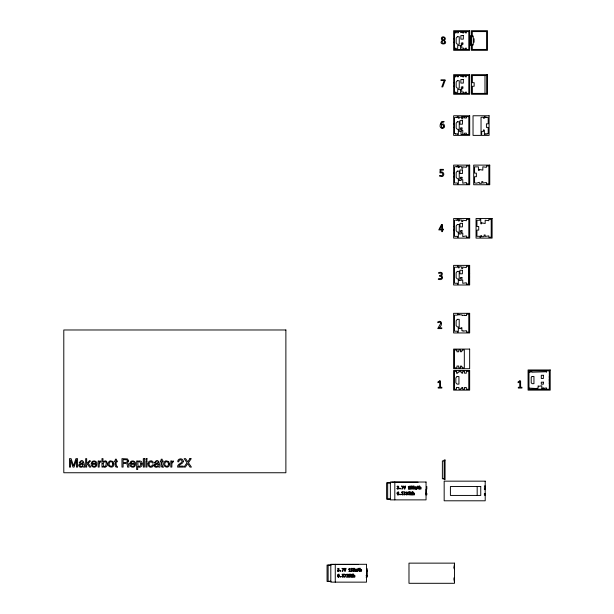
<?xml version="1.0" encoding="UTF-8"?>
<svg xmlns="http://www.w3.org/2000/svg" width="614" height="614" viewBox="0 0 614 614"><rect width="100%" height="100%" fill="white"/><g stroke="black" fill="none" stroke-linecap="round" stroke-linejoin="round"><path stroke-width="0.92" d="M549.307 383.719L549.315 382.599M549.307 381.355L549.307 378.853M468.766 284.105L468.766 266.261L466.356 266.261L466.356 267.597L462.726 267.059L462.726 268.487L461.651 268.487L461.651 266.952L460.984 266.775L459.203 266.775L459.203 267.842L458.313 267.842L458.313 266.261L457.438 266.261L457.438 267.19L454.49 267.19L454.49 283.246L457.438 283.246L457.438 284.105L458.313 284.105L458.313 279.715L459.203 279.715L459.203 280.613L462.726 279.984L462.726 283.3L466.356 282.762L466.356 284.105L468.766 284.105L468.766 266.261M460.584 49.435L460.592 45.39L461.751 45.39L461.751 48.099L463.662 48.099L463.662 48.99L465.627 48.99L465.627 48.099L466.31 48.099L466.31 49.435M460.584 93.397L460.592 89.345L461.751 89.345L461.751 92.054L463.662 92.054L463.662 92.952L465.627 92.952L465.627 92.054L466.31 92.054L466.31 93.397M454.084 568.802L454.49 564.028L454.076 567.743M357.202 571.358L358.031 568.357L358.568 568.357L359.42 571.358L358.706 570.583L356.65 571.358L356.435 569.477L356.327 571.358L355.874 571.358L355.659 569.485L355.552 571.358L355.099 571.358L355.099 569.101L356.949 569.163L357.095 571.358M416.752 489.089L417.581 486.088L418.111 486.088L418.971 489.089L418.257 488.314L416.192 489.089L415.977 487.209L415.878 489.089L415.417 489.089L415.202 487.217L415.095 489.089L414.642 489.089L414.642 486.833L416.492 486.894L416.645 489.089M426.484 493.809L426.484 488.115M397.166 486.61L398.248 486.664L397.496 487.347L398.317 488.03L397.826 488.736A1.727 1.727 0 0 1 397.235 488.629L397.051 488.544M408.287 486.948L408.909 486.633L408.916 488.683L408.341 489.089L409.937 489.089L409.4 488.683L409.4 486.088L408.226 486.948M348.744 569.216L349.358 568.902L349.366 570.951L348.798 571.358L350.387 571.358L349.85 570.951L349.85 568.357L348.675 569.216M366.911 576.086L366.911 570.375M472.373 75.553L486.649 75.553L486.649 93.397L472.373 93.397L472.373 86.259L474.161 86.259L474.161 82.69L472.373 82.69L472.373 75.553L486.649 75.553L486.641 74.655M454.537 32.956L455.519 32.956L455.519 31.897L456.77 31.897L456.77 32.788L458.443 32.788L458.443 31.59M469.702 36.049L473.271 36.049L473.271 44.975L469.702 44.975M453.646 38.759L454.537 38.759M453.646 42.328L454.537 42.328M460.584 45.835L457.729 45.39L457.729 48.314L456.77 48.314L456.77 49.204L455.519 49.204L455.519 48.122L454.537 48.122M454.537 75.553L468.804 75.553L468.804 93.397L454.537 93.397L454.537 75.553L455.519 75.56L455.519 76.919L454.537 76.919M455.519 75.837L457.138 75.837M453.646 82.713L454.537 82.713M453.646 86.282L454.537 86.282M460.584 89.79L457.729 89.345L457.729 92.269L456.77 92.269L456.77 93.159L455.519 93.159L455.519 92.085L454.537 92.085M461.697 117.343L459.249 117.167L459.249 118.233L458.351 118.233L458.351 116.652L457.484 116.652L457.484 117.581L456.586 117.581L456.586 117.136L454.537 117.581L454.537 133.637L455.695 133.637L455.695 134.266L457.484 133.637L457.484 134.497L458.351 134.497L458.351 130.107L459.249 130.107L459.249 131.358L461.03 131.358M453.646 123.828L454.537 123.828M453.646 127.397L454.537 127.397M453.646 173.179L454.537 173.179M453.646 176.748L454.537 176.748M453.646 226.551L454.537 226.551M453.646 230.12L454.537 230.12M468.781 273.399L469.656 273.399M468.781 276.968L469.656 276.968M528.969 372.199L530.312 372.199L530.312 371.608L531.739 371.608L531.739 372.199L545.946 371.754L546.544 372.199L546.544 370.856M528.969 388.109L537.089 388.562L537.089 388.109L538.14 388.109L538.14 385.815L538.585 386.306L541.801 385.815L541.801 389.238M444.168 460.914L442.379 460.914L442.379 478.759L444.168 478.759M391.763 482.205L418.073 482.205M390.404 482.773L386.613 482.773L386.613 499.19L390.404 499.19M390.458 482.919L387.68 482.919L387.68 498.982L390.458 498.982M484.316 486.027L485.206 486.027M484.316 487.194L485.206 487.194M484.316 488.529L485.206 488.529M484.316 489.596L485.206 489.596M425.602 493.334L426.814 493.334L426.814 494.807L425.602 494.807M484.316 493.479L485.206 493.433M484.316 494.777L485.206 494.777M484.316 494.953L485.206 494.953M332.22 564.473L358.53 564.473M330.862 565.049L327.062 565.049L327.062 581.458L330.862 581.458M330.908 565.187L328.129 565.187L328.129 581.251L330.908 581.251M366.051 575.602L367.264 575.602L367.264 577.076L366.051 577.076M405.908 494.385L406.092 494.47A1.727 1.727 0 0 0 406.683 494.585L407.174 493.871L406.353 493.195L407.143 492.704L406.023 492.459L406.314 491.929L407.573 492.313L407.22 493.364L407.688 494.301A0.791 0.791 0 0 1 407.42 494.754L406.23 494.938L405.854 494.385M337.5 570.813L337.685 570.897A1.727 1.727 0 0 0 338.276 571.005L338.767 570.299L337.946 569.615L338.736 569.124L337.623 568.879L337.907 568.349L339.166 568.741L338.813 569.792L339.281 570.721A0.791 0.791 0 0 1 339.012 571.181L337.823 571.358L337.447 570.813M408.11 494.4C410.735 494.884 407.896 492.835 408.31 491.937L409.753 491.937L408.74 492.328C408.333 493.28 410.843 493.257 409.615 494.684A0.982 0.982 0 0 1 409.101 494.968L408.064 494.4M401.472 494.4C404.096 494.884 401.257 492.835 401.671 491.937L403.106 491.937L402.101 492.328C401.694 493.28 404.196 493.257 402.976 494.684A0.982 0.982 0 0 1 402.462 494.968L401.418 494.4M341.921 576.669C344.546 577.152 341.706 575.103 342.121 574.205L343.556 574.205L342.551 574.597C342.144 575.548 344.654 575.525 343.426 576.953A0.982 0.982 0 0 1 342.911 577.237L341.875 576.669M454.076 578.733L454.49 582.41L454.084 577.667M549.307 376.428L549.307 377.541M546.544 389.238L546.544 387.902L543.628 388.347L543.628 387.902L542.738 387.902L542.738 389.238M484.983 75.576L484.983 93.397M477.178 486.518L477.178 495.437M474.085 38.728L474.085 42.297M472.304 36.947L472.304 31.59L486.572 31.59L486.572 49.435L472.304 49.435L472.304 44.085M471.483 36.049L471.483 44.975M471.406 36.31L471.406 30.7L487.462 30.7L487.462 50.325L471.406 50.325L471.406 44.722M470.593 36.049L470.593 44.975M466.402 116.652L466.402 117.988L464.552 117.988L464.552 117.097L462.772 117.097L462.772 118.886L461.697 118.886L461.697 116.652L468.804 116.652L468.804 134.497L461.03 134.497L461.03 130.375L462.772 130.375L462.772 134.136L464.552 134.136L464.552 133.161L466.402 133.161L466.402 134.497M466.31 31.59L466.31 32.933L465.627 32.933L465.627 32.035L463.654 32.035L463.654 32.933L462.772 32.933L462.772 32.442L460.584 32.442L460.584 31.59M466.31 75.553L466.31 76.888L465.627 76.888L465.627 75.998L463.654 75.998L463.654 76.888L462.772 76.888L462.772 76.397L460.584 76.397L460.584 75.553M426.814 486.441L426.814 489.12M426.354 489.181L426.354 493.641M426.185 489.059L426.185 493.817M397.112 486.61L397.458 486.081L398.624 486.326L398.831 488.452A0.791 0.791 0 0 1 398.555 488.913L397.373 489.089L396.997 488.544M394.817 482.028L394.817 499.873M367.264 568.71L367.264 571.388M366.811 571.45L366.811 575.909M366.635 571.327L366.635 576.086M335.267 564.297L335.267 582.141M459.203 314.721L458.313 314.905L458.313 314.214L457.438 314.214L457.438 315.135L454.49 315.135L454.49 331.199L457.438 331.199L457.438 332.051L458.313 332.051L458.313 327.669L459.203 327.669L459.203 328.559L460.984 328.559L460.984 327.669L461.874 327.669L461.874 330.716L462.994 330.716L462.994 331.161L466.533 330.716L466.533 332.051L468.766 332.051L468.766 314.214L466.533 314.214L466.533 315.55L464.775 315.55L464.775 315.105L462.104 315.55L462.104 314.905L459.203 314.721M459.249 219.896L459.249 220.963L458.351 220.963L458.351 219.382L457.484 219.382L457.484 220.311L456.586 220.311L456.586 219.866L454.537 220.311L454.537 236.367L457.484 236.367L457.484 237.227L458.351 237.227L458.351 232.836L459.249 232.836L459.249 233.995L461.03 233.995L461.03 233.105L462.772 233.105L462.772 236.597L466.402 235.883L466.402 237.227L468.804 237.227L468.804 219.382L466.402 219.382L466.402 220.718L462.772 220.18L462.772 221.608L461.697 221.608L461.697 220.073L459.249 219.896M459.249 166.517L459.249 167.584L458.351 167.584L458.351 166.003L457.484 166.003L457.484 166.931L456.586 166.931L456.586 166.486L454.537 166.931L454.537 182.987L457.484 182.987L457.484 183.847L458.351 183.847L458.351 179.457L459.249 179.457L459.249 180.531L461.03 180.531L461.03 179.725L462.772 179.725L462.772 183.225L466.402 182.512L466.402 183.847L468.804 183.847L468.804 166.003L466.402 166.003L466.402 167.338L462.772 166.808L462.772 168.236L461.697 168.236L461.697 166.693L459.249 166.517M479.296 169.495L479.296 170.393L478.406 170.393L478.406 166.862L474.584 166.862L474.584 173.14L476.372 173.14L476.372 176.709L474.584 176.709L474.584 182.918L476.641 183.187L479.296 182.266L479.296 183.333L481.084 183.333L481.752 183.156L481.752 181.614L482.819 181.614L482.819 183.041L486.449 182.512L486.449 183.847L488.859 183.847L488.859 166.003L486.449 166.003L486.449 167.338L482.819 166.808L482.819 170.124L479.296 169.495M481.652 222.874L481.652 223.765L480.762 223.765L480.762 219.382L479.887 219.382L479.887 220.242L476.94 220.242L476.94 226.52L478.728 226.52L478.728 230.089L476.94 230.089L476.94 236.298L479.887 236.298L479.887 237.227L480.762 237.227L480.762 235.646L481.652 235.646L481.652 236.712L483.441 236.712L484.108 236.536L484.108 234.993L485.175 234.993L485.175 236.421L488.805 235.883L488.805 237.227L491.215 237.227L491.215 219.382L488.805 219.382L488.805 220.718L485.175 220.18L485.175 223.496L481.652 222.874M483.487 130.107L483.487 131.358L481.706 131.358L481.706 134.497L481.038 134.497L481.038 117.343L483.487 117.167L483.487 118.233L484.377 118.233L484.377 116.652L485.252 116.652L485.252 117.581L486.15 117.581L486.15 117.136L488.199 117.581L488.199 123.828L486.418 123.828L486.418 127.397L488.199 127.397L488.199 133.637L487.04 133.637L487.04 134.266L485.252 133.637L485.252 134.497L484.377 134.497L484.377 130.107L483.487 130.107M76.489 459.963L76.466 467.085L77.556 467.085L77.556 458.643L75.929 458.643L73.526 465.78L71.094 458.643L69.459 458.643L69.459 467.085L70.549 467.085L70.526 459.963L72.951 467.085L74.079 467.085L76.489 459.963M337.454 575.349C338.867 582.057 340.678 570.391 337.454 575.349M397.005 493.08C398.417 499.788 400.228 488.122 397.005 493.08M337.93 575.211C337.838 577.628 339.166 572.969 337.93 575.211M397.481 492.942C397.388 495.36 398.716 490.701 397.481 492.942M338.844 575.732C338.575 578.48 337.539 575.095 338.844 575.732M398.394 493.464C398.118 496.212 397.081 492.827 398.394 493.464M352.121 575.771L352.098 576.239L351.477 574.834L351.216 576.239L351.054 574.205L350.563 574.205L350.886 577.206L351.354 577.206L351.661 575.548L351.976 577.206L352.467 577.206L352.766 574.205L352.282 574.205L352.121 575.771M411.672 493.502L411.649 493.971L411.019 492.566L410.766 493.971L410.605 491.937L410.114 491.937L410.436 494.938L410.904 494.938L411.211 493.28L411.526 494.938L412.017 494.938L412.316 491.937L411.833 491.937L411.672 493.502M440.315 124.419C438.335 129.784 446.869 129.408 444.029 124.504A1.719 1.719 0 0 0 443.016 123.874L441.151 124.565C440.353 121.426 444.122 122.8 444.152 121.557L441.512 121.672L440.315 124.419M141.02 463.969C137.221 473.21 136.5 455.066 141.02 463.969M102.96 463.386C105.408 473.655 108.693 456.217 102.96 463.386M107.396 463.892C107.88 466.333 104.541 468.643 102.929 466.295L102.929 467.085L101.978 467.085L101.978 458.612L102.983 458.612L102.983 461.674L105.362 460.815A2.326 2.326 0 0 1 106.682 461.559L107.396 463.892M113.92 463.877C114.127 470.155 104.971 466.241 108.97 461.674A2.54 2.54 0 0 1 110.459 460.807L113.099 461.544L113.92 463.877M148.151 463.409C147.483 465.719 149.87 468.244 152.142 466.947A2.111 2.111 0 0 0 153.07 465.965L153.37 464.905L152.364 464.905L151.842 465.988L150.43 466.341A1.266 1.266 0 0 1 149.593 465.75C147.682 463.654 151.213 459.625 152.364 463.002L153.37 463.002C153.323 459.702 148.051 460.316 148.151 463.409M169.541 463.877C169.748 470.155 160.592 466.241 164.59 461.674A2.54 2.54 0 0 1 166.072 460.807L168.72 461.544L169.541 463.877M440.177 169.372L439.946 172.895L441.996 172.795L442.886 174.215L442.057 175.734L439.586 175.404L439.586 176.157L441.957 176.548A2.279 2.279 0 0 0 443.17 175.88C444.828 174.222 443.108 171.199 440.814 172.143L440.944 170.093L443.446 170.093L443.446 169.372L440.177 169.372M91.294 463.416C90.051 467.054 95.976 468.996 96.782 465.151L95.761 465.151C95.262 467.2 91.931 466.517 92.353 464.337L96.866 464.337C97.856 460.423 91.54 459.487 91.294 463.416M129.899 463.416C128.656 467.054 134.581 468.996 135.387 465.151L134.366 465.151C133.867 467.2 130.536 466.517 130.959 464.337L135.471 464.337C136.462 460.423 130.145 459.487 129.899 463.416M142.08 463.869C142.625 466.302 139.401 468.635 137.697 466.394L137.697 469.541L136.661 469.541L136.661 460.96L137.666 460.96L137.666 461.774L138.91 460.868L140.967 461.229A2.586 2.586 0 0 1 141.895 462.557L142.08 463.869M349.159 574.957L350.287 575.84L350.072 576.953A0.982 0.982 0 0 1 349.55 577.237L348.514 577.053L349.85 576.247L348.836 575.725L348.76 574.205L350.203 574.205L349.159 574.957M351.377 569.109L352.497 569.992L352.282 571.104A0.982 0.982 0 0 1 351.768 571.388L350.732 571.212L352.06 570.398L351.054 569.876L350.978 568.357L352.421 568.357L351.377 569.109M353.587 569.109L354.715 569.992L354.501 571.104A0.982 0.982 0 0 1 353.986 571.388L352.943 571.212L354.278 570.398L353.265 569.876L353.196 568.357L354.631 568.357L353.587 569.109M410.927 486.841L412.048 487.723L411.833 488.836A0.982 0.982 0 0 1 411.319 489.12L410.275 488.944L411.61 488.13L410.605 487.608L410.528 486.088L411.963 486.088L410.927 486.841M413.138 486.841L414.258 487.723L414.043 488.836A0.982 0.982 0 0 1 413.529 489.12L412.493 488.944L413.828 488.13L412.815 487.608L412.738 486.088L414.181 486.088L413.138 486.841M127.497 461.03L126.476 462.426L123.115 462.511L123.115 459.625L126.845 459.794L127.497 461.03M441.374 38.245L441.65 39.649L442.456 40.255C436.853 45.167 449.809 45.213 444.237 40.255C447.836 38.367 442.172 34.676 441.374 38.245M78.899 465.067C78.423 467.438 81.9 468.006 83.028 466.272L83.519 467.124L84.694 467.116C84.54 464.522 83.09 456.563 79.183 462.81L80.15 462.81L80.856 461.766L82.905 462.204C83.427 464.575 79.052 462.657 78.899 465.067M154.152 465.067C153.669 467.438 157.146 468.006 158.274 466.272L158.765 467.124L159.939 467.116C159.786 464.522 158.335 456.563 154.436 462.81L155.396 462.81L156.102 461.766L158.159 462.204C158.673 464.575 154.306 462.657 154.152 465.067M183.256 461.291C183.248 463.977 179.48 463.869 178.728 466.11L183.218 466.11L183.218 467.085L177.569 467.085C177.131 463.808 181.468 463.869 182.112 461.337C182.151 458.996 178.344 459.51 178.82 461.774L177.768 461.774C177.323 458.934 181.506 457.729 182.895 459.986A2.487 2.487 0 0 1 183.256 461.291M348.161 576.362L348.138 576.569A0.791 0.791 0 0 1 347.869 577.022L346.68 577.206L346.542 576.746A1.727 1.727 0 0 0 347.133 576.853L347.624 576.139L346.803 575.464L347.562 574.781L346.426 574.351C348.591 573.461 347.639 575.594 348.161 576.362M442.548 277.543C442.587 279.7 439.739 280.045 438.266 279.193C437.966 277.774 443.224 279.784 441.228 276.515L439.501 276.162L439.501 275.44L441.036 275.156L441.351 273.614C440.829 271.91 438.181 274.496 438.557 272.685L440.207 272.248L441.735 272.67A1.596 1.596 0 0 1 442.341 273.629L442.049 275.172L441.182 275.77L442.141 276.361L442.548 277.543M112.838 463.908C113.16 468.451 107.074 465.704 109.676 462.38A1.405 1.405 0 0 1 110.612 461.697L112.308 462.135L112.838 463.908M168.459 463.908C168.781 468.451 162.695 465.704 165.296 462.38A1.405 1.405 0 0 1 166.233 461.697L167.921 462.135L168.459 463.908M128.656 460.914L127.466 462.933L128.41 463.892L128.978 467.085L127.574 467.085L127.182 464.038L125.716 463.463L123.115 463.463L123.115 467.085L121.971 467.085L121.971 458.643L127.466 458.927L128.656 460.914M443.638 126.215C440.683 132.616 440.745 119.899 443.638 126.215M440.791 323.179L437.759 328.59L441.788 328.59L441.788 327.853L438.833 327.853C442.441 326.341 442.671 319.165 437.774 321.905L437.774 322.695L440.077 322.143L440.791 323.179M82.974 464.783C83.059 466.195 80.825 467.031 80.035 465.849L80.066 464.936L80.779 464.445L82.974 463.954L82.974 464.783M158.22 464.783C158.305 466.195 156.071 467.031 155.281 465.849L155.319 464.936L156.025 464.445L158.22 463.954L158.22 464.783M353.541 575.686L353.51 577.206L353.035 577.206L353.035 574.059L353.51 574.059C352.85 575.64 356.013 574.42 354.746 577.206L354.27 577.206L354.194 575.41L353.541 575.686M360.188 569.838L360.157 571.358L359.674 571.358L359.674 568.219L360.157 568.219C359.489 569.792 362.651 568.579 361.393 571.358L360.909 571.358L360.84 569.569L360.188 569.838M413.092 493.418L413.061 494.938L412.577 494.938L412.577 491.791L413.061 491.791C412.393 493.372 415.555 492.152 414.296 494.938L413.813 494.938L413.744 493.142L413.092 493.418M419.738 487.57L419.7 489.089L419.224 489.089L419.224 485.95L419.7 485.95C419.04 487.524 422.202 486.311 420.935 489.089L420.46 489.089L420.39 487.301L419.738 487.57M358.307 568.817L358 570.191L358.607 570.191L358.307 568.817M417.858 486.549L417.543 487.915L418.157 487.915L417.858 486.549M345.068 570.467L344.446 568.357L343.924 568.357L344.753 571.358L345.283 571.358L346.104 568.357L345.582 568.357L345.068 570.467M404.618 488.199L403.997 486.088L403.467 486.088L404.304 489.089L404.833 489.089L405.654 486.088L405.125 486.088L404.618 488.199M442.333 38.145L442.932 39.803A1.105 1.105 0 0 0 444.114 39.565C445.403 38.321 443.07 36.364 442.333 38.145M444.62 42.036C444.582 44.607 440.722 42.857 442.448 41.008A1.205 1.205 0 0 1 444.244 41.008L444.62 42.036M99.307 462.925L99.199 467.085L98.163 467.085L98.163 460.93L99.146 460.93L99.146 461.989C101.479 459.502 101.433 462.02 99.307 462.925M171.935 462.925L171.836 467.085L170.799 467.085L170.799 460.93L171.782 460.93L171.782 461.989C174.115 459.502 174.069 462.02 171.935 462.925M340.217 570.797C340.494 572.325 341.499 569.915 340.217 570.797M340.217 576.646C340.494 578.173 341.499 575.763 340.217 576.646M399.768 488.529C400.044 490.056 401.042 487.646 399.768 488.529M399.768 494.377C400.044 495.905 401.042 493.495 399.768 494.377M92.522 462.795L92.384 463.516L95.799 463.516C96.007 461.605 93.121 460.991 92.522 462.795M131.127 462.795L130.989 463.516L134.405 463.516C134.612 461.605 131.726 460.991 131.127 462.795M343.671 568.741L342.735 571.358L342.221 571.358L343.172 568.756L341.914 568.357L343.671 568.741M345.889 574.581L344.953 577.206L344.439 577.206L345.383 574.597L344.132 574.205L345.889 574.581M403.221 486.472L402.285 489.089L401.771 489.089L402.715 486.48L401.464 486.088L403.221 486.472M405.44 492.313L404.496 494.938L403.981 494.938L404.933 492.328L403.682 491.937L405.44 492.313M441.689 225.53L439.601 229.199L441.689 229.199L441.689 225.53M445.043 80.611L442.755 86.919L441.811 86.919L444.152 80.526L440.99 80.526L440.99 79.805L445.043 79.805L445.043 80.611M441.512 224.517L438.764 229.905L441.658 229.905L441.658 231.624L442.548 231.624L442.548 229.905L443.508 229.905L443.508 229.183L442.548 229.183L442.548 224.517L441.512 224.517M189.903 458.643L187.769 461.874L185.612 458.643L184.177 458.643L187.009 462.756L183.993 467.085L185.367 467.085L187.707 463.616L189.987 467.085L191.407 467.085L188.429 462.756L191.269 458.643L189.903 458.643M457.369 36.725L456.171 38.068L456.171 42.972L457.369 44.308L459.249 44.308L459.249 36.725L457.369 36.725M457.369 80.687L456.171 82.023L456.171 86.927L457.369 88.27L459.249 88.27L459.249 80.687L457.369 80.687M457.369 121.787L456.171 123.122L456.171 128.034L457.369 129.37L459.249 129.37L459.249 121.787L457.369 121.787M457.369 171.137L456.171 172.473L456.171 177.385L457.369 178.72L459.249 178.72L459.249 171.137L457.369 171.137M457.369 224.517L456.171 225.852L456.171 230.764L457.369 232.1L459.249 232.1L459.249 224.517L457.369 224.517M457.323 271.396L456.125 272.731L456.125 277.643L457.323 278.979L459.203 278.979L459.203 271.396L457.323 271.396M457.323 319.349L456.125 320.685L456.125 325.589L457.323 326.932L459.203 326.932L459.203 319.349L457.323 319.349M457.054 376.543L455.857 377.879L455.857 382.783L457.054 384.126L458.934 384.126L458.934 376.543L457.054 376.543M532.123 376.451L531.225 377.349L531.225 382.783L532.123 383.673L533.95 383.673L533.95 376.451L532.123 376.451M89.329 460.93L86.674 463.547L86.674 458.643L85.684 458.643L85.684 467.085L86.674 467.085L86.674 464.775L87.541 463.984L89.46 467.085L90.788 467.085L88.293 463.232L90.649 460.93L89.329 460.93M439.593 380.933L437.905 381.954L438.028 382.729L439.601 381.847L439.616 387.281L438.196 387.281L438.196 388.056L441.842 388.056L441.842 387.281L440.499 387.281L440.499 380.933L439.593 380.933M519.713 380.933L518.024 381.954L518.147 382.729L519.72 381.847L519.736 387.281L518.316 387.281L518.316 388.056L521.954 388.056L521.954 387.281L520.611 387.281L520.611 380.933L519.713 380.933M117.389 467.085C114.25 467.998 115.516 463.34 115.355 461.774L114.526 461.774L114.526 460.93L115.355 460.93L115.355 459.211L116.407 459.211L116.407 460.93L117.389 460.93L117.389 461.774L116.407 461.774C115.632 464.337 116.599 465.857 117.389 467.085M163.186 467.085C160.047 467.998 161.313 463.34 161.16 461.774L160.323 461.774L160.323 460.93L161.16 460.93L161.16 459.211L162.203 459.211L162.203 460.93L163.186 460.93L163.186 461.774L162.203 461.774C161.428 464.337 162.395 465.857 163.186 467.085M458.443 75.553L457.138 75.56L457.138 76.742L458.443 76.742L458.443 75.553M469.702 30.7L453.646 30.7L453.646 50.325L469.702 50.325L469.702 30.7M468.804 31.59L454.537 31.59L454.537 49.435L468.804 49.435L468.804 31.59M463.332 35.566L460.876 35.566L460.876 39.135L463.332 39.135L463.332 35.566M462.872 43.018L461.314 43.018L461.314 44.492L462.872 44.492L462.872 43.018M469.702 74.655L453.646 74.655L453.646 94.287L469.702 94.287L469.702 74.655M487.539 74.655L471.483 74.655L471.483 94.287L487.539 94.287L487.539 74.655M463.332 79.521L460.876 79.521L460.876 83.09L463.332 83.09L463.332 79.521M462.872 86.973L461.314 86.973L461.314 88.447L462.872 88.447L462.872 86.973M469.702 115.762L453.646 115.762L453.646 135.387L469.702 135.387L469.702 115.762M489.089 115.762L473.033 115.762L473.033 135.387L489.089 135.387L489.089 115.762M462.434 120.62L459.986 120.62L459.986 124.189L462.434 124.189L462.434 120.62M461.989 127.958L460.431 127.958L460.431 129.431L461.989 129.431L461.989 127.958M469.702 165.112L453.646 165.112L453.646 184.737L469.702 184.737L469.702 165.112M489.749 165.112L473.693 165.112L473.693 184.737L489.749 184.737L489.749 165.112M462.434 169.971L459.986 169.971L459.986 173.539L462.434 173.539L462.434 169.971M461.989 177.308L460.431 177.308L460.431 178.781L461.989 178.781L461.989 177.308M469.702 218.492L453.646 218.492L453.646 238.117L469.702 238.117L469.702 218.492M492.106 218.492L476.05 218.492L476.05 238.117L492.106 238.117L492.106 218.492M462.434 223.35L459.986 223.35L459.986 226.919L462.434 226.919L462.434 223.35M461.989 230.687L460.431 230.687L460.431 232.161L461.989 232.161L461.989 230.687M469.656 265.371L453.6 265.371L453.6 284.996L469.656 284.996L469.656 265.371M462.388 270.229L459.94 270.229L459.94 273.798L462.388 273.798L462.388 270.229M461.943 277.566L460.385 277.566L460.385 279.04L461.943 279.04L461.943 277.566M469.656 313.317L453.6 313.317L453.6 332.949L469.656 332.949L469.656 313.317M285.878 329.979L63.795 329.979L63.795 472.749L285.878 472.749L285.878 329.979M469.656 349.09L453.6 349.09L453.6 368.715L469.656 368.715L469.656 349.09M456.939 349.98L454.49 349.98L454.49 367.824L456.939 367.824L456.939 366.044L458.742 366.044L458.742 367.824L460.531 367.824L460.531 366.044L461.421 366.044L461.421 366.934L462.311 366.934L462.311 367.824L464.322 367.824L464.322 349.98L462.311 349.98L462.311 350.87L461.421 350.87L461.421 351.768L460.531 351.768L460.531 349.98L458.742 349.98L458.742 351.768L456.939 351.768L456.939 349.98M550.205 369.966L528.078 369.966L528.078 390.128L550.205 390.128L550.205 369.966M469.656 370.503L453.6 370.503L453.6 390.128L469.656 390.128L469.656 370.503M549.307 370.856L528.969 370.856L528.969 389.238L549.307 389.238L549.307 370.856M456.432 371.393L454.49 371.393L454.49 389.238L456.432 389.238L456.432 387.457L458.934 387.457L458.934 389.238L460.937 389.238L460.937 388.347L461.835 388.347L461.835 387.457L462.726 387.457L462.726 389.238L464.506 389.238L464.506 387.457L466.31 387.457L466.31 389.238L468.766 389.238L468.766 371.393L466.31 371.393L466.31 373.182L464.506 373.182L464.506 371.393L462.726 371.393L462.726 373.182L461.835 373.182L461.835 372.284L460.937 372.284L460.937 371.393L458.934 371.393L458.934 372.284L457.683 372.284L457.683 373.182L456.432 373.182L456.432 371.393M543.382 375.277L541.287 375.277L541.287 378.485L543.382 378.485L543.382 375.277M543.382 382.169L541.287 382.169L541.287 384.172L543.382 384.172L543.382 382.169M144.351 458.643L143.315 458.643L143.315 467.085L144.351 467.085L144.351 458.643M146.953 458.643L145.902 458.643L145.902 459.817L146.953 459.817L146.953 458.643M445.058 460.024L444.168 460.024L444.168 479.657L445.058 479.657L445.058 460.024M146.953 460.96L145.902 460.96L145.902 467.085L146.953 467.085L146.953 460.96M485.206 481.161L444.168 481.161L444.168 500.794L485.206 500.794L485.206 481.161M426.047 482.028L390.358 482.028L390.358 499.873L426.047 499.873L426.047 482.028M480.747 486.518L450.415 486.518L450.415 495.437L480.747 495.437L480.747 486.518M454.49 563.138L408.985 563.138L408.985 583.3L454.49 583.3L454.49 563.138M366.497 564.297L330.808 564.297L330.808 582.141L366.497 582.141L366.497 564.297"/></g></svg>
